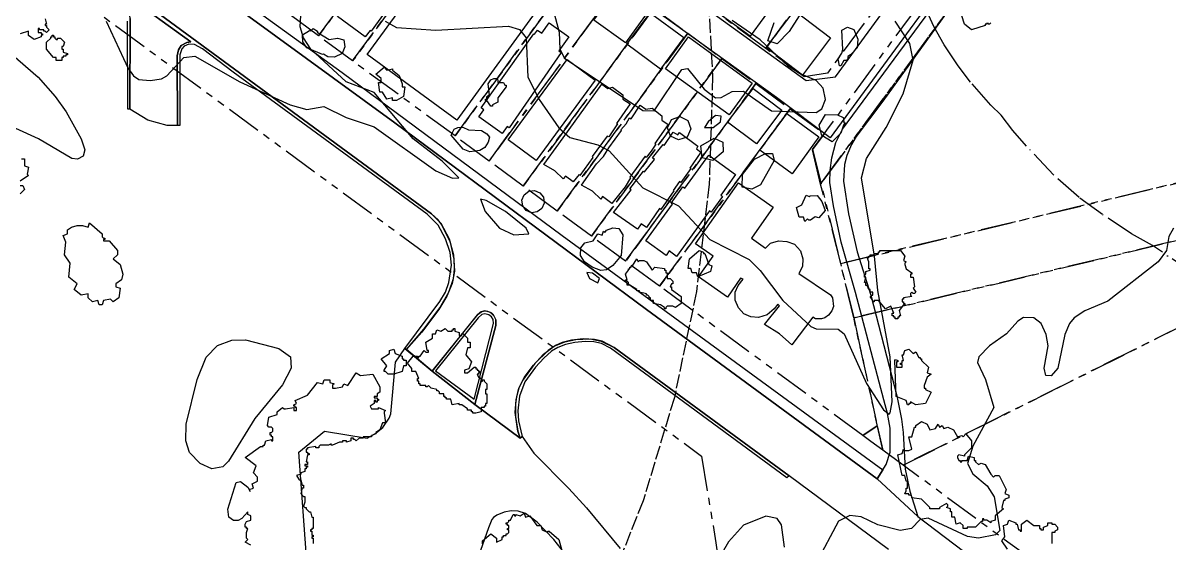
# Model space of a CAD drawing. Header units: metres. Extents: x -400 to 800, y -650 to 500.
# Drawn here: x -212.8 to -6.5, y 82.1 to 175.7 of the extents above; entities that cross this region are included whole.
import ezdxf

# ---------------------------------------------------------------- set-up
doc = ezdxf.new("R2010")
doc.units = ezdxf.units.M
doc.header["$LTSCALE"] = 2
for name, pattern in [('DASHDOT', [3.556, 2.54, -0.508, 0, -0.508]), ('DASHED', [1.524, 1.27, -0.254]), ('PHANTOM', [6.35, 3.175, -0.635, 0.635, -0.635, 0.635, -0.635])]:
    doc.linetypes.add(name, pattern=pattern)
for name, color, linetype in [('SITE-BLDG-EXIST', 7, 'CONTINUOUS'), ('SITE-FLOOD-LIMIT', 5, 'DASHED'), ('SITE-PARKING', 250, 'CONTINUOUS'), ('SITE-PATH', 84, 'CONTINUOUS'), ('SITE-PROPERTY', 7, 'PHANTOM'), ('SITE-ROAD-CURB', 7, 'CONTINUOUS'), ('SITE-ROAD-PAVED', 7, 'CONTINUOUS'), ('SITE-SETBACK-WATER', 1, 'DASHDOT'), ('SITE-TREE-CANOPY', 94, 'CONTINUOUS'), ('TOPO-CONTOUR-MAJOR', 8, 'CONTINUOUS'), ('TOPO-CONTOUR-MINOR', 9, 'CONTINUOUS')]:
    doc.layers.add(name, color=color, linetype=linetype)

msp = doc.modelspace()

# ---------------------------------------------------------------- linework, layer by layer
at = {"layer": 'SITE-BLDG-EXIST'}
for points in [[(-132.5, 195.18), (-128, 191.87), (-129.39, 189.97), (-128.8, 189.54), (-127.15, 191.79), (-120.61, 187), (-122.26, 184.74), (-119.29, 182.57), (-120.67, 180.68), (-119.15, 179.57), (-134.73, 158.25), (-150.88, 170.05)], [(-147.61, 177.7), (-150.16, 174.23), (-150.34, 174.38), (-151.19, 173.21), (-156.19, 176.88), (-146.77, 189.88), (-141.59, 186.08), (-147.69, 177.77)], [(-94.69, 182.67), (-89.76, 189.44), (-76.96, 180.12), (-81.89, 173.34)], [(-105.87, 182.06), (-100.17, 177.98), (-104.33, 172.17), (-110.03, 176.24)], [(-99.88, 177.56), (-93.85, 173.08), (-98.07, 167.39), (-104.1, 171.89)], [(-72.47, 166.34), (-79, 171.28), (-73.94, 177.97), (-67.42, 173.03)], [(-126.53, 155.85), (-130.73, 158.85), (-129.83, 160.1), (-130.35, 160.47), (-120.86, 173.79), (-120.71, 173.69), (-120.17, 174.45), (-119.38, 173.88), (-118.07, 175.72), (-114.57, 173.21), (-116.37, 170.69), (-115.95, 170.39), (-125.29, 156.83), (-125.64, 157.09)], [(-85.7, 159.19), (-97.13, 167.49), (-92.98, 173.21), (-81.55, 164.9)], [(-120.41, 150.97), (-125.44, 154.66), (-114.83, 169.14), (-109.8, 165.45)], [(-116.35, 153.95), (-108.59, 164.69), (-107.51, 163.91), (-106.68, 164.16), (-104.83, 162.78), (-104.85, 161.99), (-103.5, 161.15), (-105.96, 157.65), (-105.77, 157.58), (-107.37, 155.23), (-107.62, 155.36), (-110.35, 151.67), (-110.23, 151.53), (-112.56, 148.29), (-112.69, 148.42), (-113.75, 147.13), (-115.16, 148.13), (-115.56, 147.67), (-117.04, 149.12), (-119.02, 150.25)], [(-76.19, 160.03), (-80.78, 153.97), (-85.96, 157.89), (-81.38, 163.94)], [(-112.27, 146.52), (-109.54, 150.34), (-108.31, 151.7), (-107.34, 153.27), (-105.08, 156.35), (-105.2, 156.48), (-104.24, 157.55), (-103.61, 158.62), (-103.35, 158.49), (-101.68, 160.95), (-100.66, 160.23), (-99.55, 160.41), (-97.83, 159.03), (-97.78, 158.24), (-96.69, 157.42), (-99.09, 154.05), (-98.89, 153.9), (-99.73, 152.67), (-100.63, 151.53), (-100.82, 151.74), (-103.55, 147.97), (-103.42, 147.84), (-104.39, 146.2), (-106.82, 143.24), (-108.48, 144.47), (-108.81, 144.01), (-110.31, 145.44)], [(-75.31, 159.44), (-69.52, 155.2), (-74.36, 148.57), (-80.16, 152.8)], [(-103.34, 145.68), (-103.59, 145.89), (-101.1, 149.07), (-100.91, 148.93), (-99.15, 151.17), (-99.48, 151.42), (-97.58, 153.83), (-97.39, 153.69), (-95.75, 156.06), (-94.92, 155.57), (-94.65, 156.03), (-91.34, 153.52), (-91.59, 153.08), (-90.76, 152.45), (-92.76, 149.61), (-92.59, 149.5), (-94.36, 146.98), (-94.63, 147.17), (-95.74, 145.57), (-95.63, 145.48), (-97.97, 142.14), (-98.2, 142.3), (-100.56, 138.92), (-101.5, 139.57), (-102.18, 138.61), (-106.51, 141.63)], [(-89.37, 151.94), (-84.53, 148.43), (-87.2, 144.73), (-86.86, 144.49), (-88.91, 141.66), (-89.21, 141.89), (-95.14, 133.71), (-96.46, 134.68), (-97.04, 133.88), (-100.66, 136.5), (-95.86, 143.12), (-96.13, 143.31), (-94, 146.25), (-93.67, 146)], [(-86.01, 126.37), (-91.19, 130.01), (-88.58, 133.74), (-91.72, 135.95), (-84, 146.95), (-77.75, 142.56), (-81.68, 136.96), (-79.14, 135.18), (-78.22, 136.06), (-76.78, 136.52), (-75.29, 136.41), (-73.93, 135.89), (-72.86, 134.73), (-72.43, 133.27), (-72.46, 131.88), (-73.14, 130.62), (-67.46, 126.77), (-67.08, 126.23), (-66.91, 124.71), (-67.19, 123.93), (-67.78, 123.15), (-68.44, 122.64), (-69.09, 122.46), (-70.13, 122.48), (-70.64, 122.76), (-74.4, 117.81), (-76.63, 119.74), (-79.33, 121.44), (-76.61, 124.83), (-76.93, 125.1), (-77.59, 124.26), (-78.84, 123.17), (-80.41, 122.72), (-81.77, 122.82), (-83.05, 123.38), (-84, 124.45), (-84.62, 125.8), (-84.59, 127.25), (-84.05, 128.46), (-83.18, 129.59), (-83.62, 129.77)]]:
    msp.add_lwpolyline(points, close=True, dxfattribs=at)
at = {"layer": 'SITE-FLOOD-LIMIT'}
msp.add_lwpolyline([(-173.59, 360.49), (-167.38, 352.73), (-161.17, 344), (-158.46, 338.6), (-155.28, 333.29), (-150.3, 324.37), (-144.32, 311.21), (-130.53, 293.61), (-119.89, 277.32), (-110.7, 260.17), (-103.04, 242.28), (-96.96, 223.79), (-92.52, 204.85), (-89.75, 185.59), (-88.66, 166.16), (-89.27, 146.71), (-91.57, 127.38), (-95.55, 108.33), (-101.17, 89.7), (-108.39, 71.63)], dxfattribs=at)
at = {"layer": 'SITE-PARKING'}
msp.add_lwpolyline([(-161.68, 77.96), (-163.18, 98.46), (-158.51, 102.23), (-150.86, 100.96), (-149.49, 101.77), (-148.04, 102.88), (-146.87, 104.6), (-146.57, 105.34), (-145.78, 114.64), (-144.09, 117.13), (-139.16, 113.03), (-131.45, 107.02), (-123.28, 101), (-122.93, 101.27), (-120.83, 98.31), (-114.54, 91.94), (-111.34, 88.46), (-105.29, 81.1)], dxfattribs=at)
msp.add_lwpolyline([(-112.92, 71.8), (-111.73, 71.98), (-111.21, 72.47), (-111.14, 73.26), (-111.71, 74.71), (-113.37, 77.55), (-115.24, 80.23), (-117.27, 82.76), (-120.23, 85.84), (-122.37, 87.44), (-123.67, 87.86), (-124.95, 87.9), (-126.19, 87.66), (-127.52, 87.15), (-128.14, 86.72), (-128.43, 86.35), (-129.04, 84.85), (-132.25, 75.67), (-132.73, 73.46), (-132.64, 72.88), (-132.28, 72.41), (-131.8, 72.1), (-131.02, 72.01)], close=True, dxfattribs=at)
at = {"layer": 'SITE-PATH'}
msp.add_lwpolyline([(-42.54, 183.21), (-58.03, 161.64), (-62.81, 155.31), (-63.67, 153.85), (-64.5, 151.86), (-64.95, 150.26), (-65.09, 147.24), (-64.2, 141.35), (-62.64, 134.53), (-60.21, 126.75), (-55.49, 108.61), (-54.65, 104.39), (-54.36, 101.98), (-54, 95.38), (-53.14, 91.45), (-51.72, 86.87), (-59.06, 93.68), (-57.44, 96.25), (-56.73, 98.44), (-56.72, 102.81), (-57.18, 105.42), (-57.82, 107.86), (-62.92, 127.19), (-65.53, 136.24), (-66.89, 142.82), (-67.55, 147.03), (-67.53, 149.15), (-67.21, 151.45), (-66.49, 154.23), (-65.31, 156.6), (-47.71, 180.49)], dxfattribs=at)
at = {"layer": 'SITE-PROPERTY'}
for points in [[(-359.9, 295.53), (-90.66, 97.77), (-88.08, 82.15), (-85.78, 66.48), (-83.77, 50.77), (-82.04, 35.03), (-80.59, 19.26), (-79.44, 3.46), (-78.56, -12.36), (-77.98, -28.18), (-77.61, -47.16), (-77.52, -66.15), (-78.25, -350.73), (-84.35, -357.69), (-84.47, -430.44), (-129.06, -481.17), (-400, -480.78), (-400, 324.95)], [(-159.61, 173.41), (-165.75, 177.92), (-142.24, 209.95), (-136.09, 205.44)], [(-79.1, 171.12), (-88.31, 177.88), (-64.88, 209.79), (-55.66, 203.02)], [(-137.95, 190.05), (-153.47, 168.89), (-159.61, 173.41), (-136.09, 205.44), (-129.96, 200.94)], [(-55.66, 203.02), (-46.34, 196.16), (-67.99, 166.68), (-72.18, 166.03), (-79.1, 171.12)], [(-135.04, 155.39), (-153.47, 168.89), (-129.96, 200.94), (-111.55, 187.4)], [(-108.62, 178.54), (-128.91, 150.87), (-135.04, 155.39), (-111.55, 187.4), (-105.41, 182.88)], [(-122.76, 146.36), (-128.91, 150.87), (-105.41, 182.88), (-99.27, 178.37)], [(-116.63, 141.86), (-122.76, 146.36), (-99.27, 178.37), (-93.13, 173.87)], [(-110.48, 137.35), (-116.63, 141.86), (-93.13, 173.87), (-86.99, 169.35)], [(-98.94, 140.21), (-104.34, 132.83), (-110.48, 137.35), (-86.99, 169.35), (-80.86, 164.84)], [(-98.2, 128.33), (-104.34, 132.83), (-80.86, 164.84), (-74.72, 160.29)], [(-70.66, 152.92), (-63.26, 122.64), (-59.04, 103.2), (-61.64, 101.49), (-98.2, 128.33), (-74.72, 160.29), (-68.54, 155.8)], [(-58.02, 98.82), (-63.26, 122.64), (55.55, 151.09), (-54.35, 96.12)], [(-60.16, 100.4), (-61.64, 101.49), (-59.04, 103.2), (-58.02, 98.82)]]:
    msp.add_lwpolyline(points, close=True, dxfattribs=at)
for points in [[(64.68, 163.61), (-65.6, 132.42), (-69.22, 146.72), (-8.08, 229.97), (6.85, 224.77)], [(-12.31, 224.36), (-69.22, 146.72), (-70.66, 152.92), (-29.58, 208.85)], [(-0.33, 56.45), (-54.35, 96.12), (55.55, 151.09), (-63.26, 122.64), (-65.6, 132.42), (64.68, 163.61)]]:
    msp.add_lwpolyline(points, dxfattribs=at)
at = {"layer": 'SITE-ROAD-CURB'}
for points in [[(-244.85, 218.87), (-139.29, 141.38), (-137.6, 139.69), (-136.12, 136.89), (-135.29, 133.96), (-135.15, 131.05), (-135.57, 128.81), (-136.5, 126.57), (-137.96, 124.16), (-141.04, 120.07), (-143.75, 116.97), (-144.09, 117.13), (-137.77, 125.6), (-136.74, 127.29), (-136.13, 128.98), (-135.7, 132.14), (-135.91, 134.41), (-136.76, 136.86), (-138.09, 139.31), (-140.05, 141.28), (-174.97, 166.85), (-180.51, 171.06), (-181.96, 171.85), (-182.96, 171.88), (-183.79, 171.55), (-184.24, 171.05), (-184.57, 170), (-184.56, 157.26), (-184.98, 157.26), (-185.05, 169.82), (-184.83, 170.86), (-184.33, 171.66), (-183.31, 172.18), (-182.62, 172.31), (-194.42, 180.89)], [(-223.68, 216.69), (-206.72, 204.34), (-191.45, 192.97), (-155.36, 166.8), (-115.72, 137.47), (-58.04, 95.26), (-59.06, 93.68), (-100.59, 124.12), (-145.89, 157.74), (-172.83, 177.35), (-226.1, 216.66)], [(-193.54, 176.53), (-193.57, 160.19), (-193.94, 160.18), (-193.97, 176.04)]]:
    msp.add_lwpolyline(points, dxfattribs=at)
for points in [[(-139.16, 113.03), (-130.9, 123.32), (-130.24, 123.76), (-129.57, 123.88), (-128.72, 123.64), (-128.16, 123.23), (-127.66, 122.28), (-127.71, 121.29), (-131.45, 107.02)], [(-129.65, 123.37), (-130.24, 123.23), (-130.88, 122.63), (-138.53, 113.12), (-131.61, 108.01), (-128.14, 121.64), (-128.17, 122.34), (-128.46, 122.84), (-128.93, 123.17)], [(-75.28, 93.86), (-107.05, 117.18), (-108.68, 118.01), (-110.04, 118.31), (-111.61, 118.36), (-113.44, 118.21), (-115.16, 117.83), (-116.54, 117.28), (-117.65, 116.64), (-119.07, 115.41), (-120.57, 113.78), (-122.44, 111.12), (-123.41, 108.52), (-123.74, 105.91), (-123.58, 104.08), (-122.93, 101.27), (-123.28, 101), (-123.72, 102.24), (-124.19, 105.61), (-124.03, 107.91), (-123.53, 109.96), (-122.59, 111.88), (-120.92, 114.15), (-119.1, 116.1), (-117.16, 117.54), (-115.29, 118.35), (-113.3, 118.77), (-110.72, 118.85), (-108.71, 118.47), (-106.39, 117.31), (-74.91, 94.2)]]:
    msp.add_lwpolyline(points, close=True, dxfattribs=at)
at = {"layer": 'SITE-ROAD-PAVED'}
for points in [[(-56.99, 80.96), (-74.91, 94.2), (-106.39, 117.31), (-108.56, 118.42), (-109.92, 118.76), (-111.99, 118.87), (-114.06, 118.65), (-115.73, 118.21), (-116.95, 117.66), (-118.29, 116.78), (-120.66, 114.45), (-122.89, 111.37), (-123.53, 109.96), (-123.94, 108.43), (-124.12, 107.14), (-124.16, 104.88), (-123.72, 102.24), (-123.28, 101), (-131.45, 107.02), (-127.71, 121.29), (-127.68, 122.37), (-128.03, 123.07), (-128.44, 123.47), (-129.15, 123.81), (-129.76, 123.88), (-130.5, 123.64), (-131.05, 123.17), (-139.16, 113.03), (-143.75, 116.97), (-140.63, 120.58), (-137.76, 124.46), (-136.16, 127.24), (-135.34, 129.74), (-135.13, 131.39), (-135.19, 133.23), (-135.85, 136.18), (-137.41, 139.41), (-138.08, 140.28), (-139.29, 141.38), (-244.85, 218.87)], [(-218.1, 210.69), (-172.83, 177.35), (-145.89, 157.74), (-100.59, 124.12), (-59.06, 93.68), (-51.72, 86.87), (-17.34, 60.81)], [(-37.2, 196.4), (-67.48, 155.05), (-77.16, 162.31), (-99.34, 178.28)], [(-94.66, 181.94), (-71.83, 165.35), (-66.57, 166), (-44.81, 195.79)]]:
    msp.add_lwpolyline(points, dxfattribs=at)
msp.add_lwpolyline([(-186.85, 157.24), (-190.32, 158.2), (-193.57, 160.19), (-193.54, 176.53), (-193.73, 178.67), (-194.42, 180.89), (-182.62, 172.31), (-183.31, 172.18), (-184.33, 171.66), (-184.83, 170.86), (-185.05, 169.82), (-184.98, 157.26)], close=True, dxfattribs=at)
at = {"layer": 'SITE-SETBACK-WATER'}
msp.add_lwpolyline([(-1.73, 130.41), (-9.49, 135.68), (-13.26, 137.74), (-18.47, 141.22), (-22.69, 144.28), (-27.3, 148.37), (-32.17, 153.57), (-34.6, 156.36), (-36.72, 159.12), (-38.59, 160.94), (-42.24, 165.08), (-44.47, 168.01), (-47, 171.81), (-48.84, 175.06), (-51.29, 180.4)], dxfattribs=at)
at = {"layer": 'SITE-TREE-CANOPY'}
for points in [[(-208.82, 176.49), (-208.57, 175.49), (-208.82, 175.49), (-208.82, 175.24), (-208.57, 175.24), (-208.57, 174.99), (-208.07, 174.49), (-208.57, 173.99), (-208.82, 174.24), (-209.07, 174.24), (-209.07, 174.49), (-209.82, 174.49), (-209.82, 174.74), (-210.07, 174.74), (-210.07, 173.99), (-209.57, 173.99), (-209.57, 173.74), (-209.32, 173.74), (-209.32, 173.5), (-209.57, 173.49), (-209.57, 173.24), (-210.82, 172.74), (-211.82, 173.49), (-211.82, 174.24), (-213.32, 173.74)], [(-73.06, 176.99), (-74.91, 174.17), (-77.03, 171.96), (-78.75, 172.52), (-77.57, 175.81)], [(-39.32, 175.74), (-39.32, 175.49), (-39.57, 175.49), (-39.57, 175.24), (-42.07, 174.49), (-43.32, 175.5), (-43.82, 177)], [(-38.57, 175.74), (-38.82, 175.49), (-39.07, 175.49), (-39.07, 175.74)], [(-213.07, 151.24), (-212.57, 151.24), (-212.57, 149.99), (-211.82, 149.74), (-212.07, 148.49), (-211.82, 148.25), (-213.32, 147.25)], [(-213.32, 146.49), (-212.82, 146.49), (-212.57, 145.75), (-213.32, 144.99)], [(-171.82, 81.74), (-172.82, 82.24), (-172.32, 82.74), (-172.57, 82.99), (-172.57, 83.99), (-172.32, 84.75), (-172.57, 84.75), (-172.57, 84.99), (-172.82, 84.99), (-172.82, 85.49), (-172.57, 85.99), (-171.82, 86.25), (-171.82, 86.99), (-172.32, 87.24), (-172.32, 87.72), (-173.4, 86.55), (-174.05, 86.19), (-174.9, 86.16), (-175.73, 86.76), (-175.91, 88.23), (-174.45, 92.98), (-173.64, 93.18), (-172.36, 92.15), (-171.9, 91.4), (-172.07, 91.74), (-171.32, 91.99), (-171.57, 92.74), (-170.57, 93.24), (-170.57, 93.99), (-171.32, 94.75), (-170.82, 95.99), (-172.82, 97.49), (-170.07, 99.5), (-169.57, 99.5), (-169.57, 99.74), (-169.32, 99.74), (-169.07, 100.5), (-168.07, 100.74), (-168.07, 100.5), (-167.82, 100.5), (-167.82, 101.24), (-168.07, 101.24), (-168.07, 101.5), (-168.32, 101.5), (-168.32, 101.99), (-168.07, 101.99), (-167.82, 102.24), (-167.82, 102.74), (-168.07, 102.99), (-168.57, 102.99), (-168.82, 103.24), (-168.57, 104.75), (-167.07, 105.25), (-167.07, 105.75), (-166.07, 106.49), (-165.82, 106.25), (-165.57, 106.25), (-164.07, 106.49), (-164.07, 105.99), (-163.57, 105.99), (-163.57, 106.49), (-163.82, 106.49), (-163.82, 106.75), (-164.07, 106.75), (-164.07, 106.99), (-163.57, 107.25), (-163.82, 107.74), (-161.57, 108.74), (-159.82, 111), (-158.82, 110.74), (-158.57, 111.5), (-157.57, 111.5), (-157.57, 111), (-156.82, 110.74), (-157.07, 110.5), (-157.07, 109.99), (-156.57, 109.99), (-155.32, 110.24), (-155.07, 110.74), (-154.32, 110.49), (-152.82, 112.74), (-152.07, 112.24), (-149.82, 112.5), (-148.57, 110.24), (-148.57, 109.25), (-149.07, 108.99), (-149.07, 108.49), (-149.57, 108.49), (-149.57, 108.25), (-149.07, 108.25), (-149.07, 107.99), (-148.82, 107.99), (-148.82, 107.75), (-149.07, 107.75), (-149.07, 107.49), (-149.32, 107.49), (-149.32, 107.75), (-149.57, 107.75), (-149.57, 107.25), (-150.32, 106.75), (-150.07, 106.24), (-148.82, 106.24), (-148.82, 106.49), (-147.57, 105.99), (-147.82, 105.74), (-147.82, 105.49), (-147.57, 103.74), (-148.07, 103.74), (-148.57, 102.5), (-149.32, 102), (-149.32, 101.74), (-150.07, 101.49), (-150.07, 101.24), (-151.57, 101.24), (-151.57, 100.99), (-152.32, 100.99), (-152.82, 100.49), (-153.07, 100.74), (-153.32, 100.74), (-153.32, 100.99), (-153.82, 100.99), (-153.82, 100.49), (-154.57, 100.24), (-154.57, 100.49), (-155.32, 100.49), (-155.32, 100.24), (-155.82, 100.24), (-157.07, 99.74), (-157.32, 99.74), (-157.32, 99.99), (-157.82, 99.74), (-159.32, 99.74), (-159.57, 99.49), (-159.57, 99.24), (-160.07, 99.24), (-160.07, 99.49), (-161.57, 99.24), (-161.57, 98.99), (-161.82, 98.99), (-161.82, 98.49), (-161.57, 98.49), (-161.57, 98.24), (-161.32, 98.24), (-161.32, 97.99), (-161.57, 97.99), (-161.82, 96.75), (-161.57, 96.75), (-161.57, 96.25), (-162.07, 96.25), (-162.07, 95.99), (-161.57, 95.99), (-161.57, 95.75), (-161.82, 95.75), (-161.82, 95.49), (-162.07, 95.49), (-162.07, 94.99), (-162.82, 94.74), (-162.82, 94.49), (-163.57, 94.24), (-163.07, 93.49), (-162.82, 93.49), (-162.57, 92.5), (-162.32, 92.5), (-162.32, 92), (-162.57, 92), (-162.82, 91), (-162.32, 90.5), (-162.07, 90.5), (-162.07, 89.49), (-162.32, 88.74), (-162.07, 88.49), (-161.82, 88.49), (-161.82, 88.25), (-161.32, 87.75), (-161.07, 87.75), (-160.82, 86.75), (-160.57, 86.75), (-160.57, 84.74), (-160.82, 84.74), (-160.82, 84.49), (-161.07, 84.49), (-161.07, 84.24), (-160.82, 84.24), (-160.82, 83.5), (-160.57, 83.5), (-160.57, 83.24), (-160.82, 83.24), (-160.82, 83), (-160.57, 83), (-160.57, 82)], [(-130.07, 81.99), (-130.07, 82.49), (-128.57, 83.74), (-127.57, 82.99), (-127.57, 82.25), (-126.57, 82.75), (-126.57, 83.25), (-126.32, 83.25), (-126.32, 83.49), (-125.82, 83.49), (-125.82, 83.75), (-125.57, 83.75), (-125.32, 83.99), (-125.32, 84.49), (-125.57, 84.49), (-125.57, 84.74), (-125.32, 84.74), (-125.32, 85.24), (-125.57, 85.24), (-125.57, 85.49), (-125.82, 85.49), (-125.82, 85.74), (-125.57, 85.74), (-125.32, 86), (-125.32, 86.24), (-125.07, 86.24), (-124.57, 87.24), (-124.32, 87.24), (-124.32, 87), (-124.07, 87), (-124.07, 87.24), (-123.32, 87), (-122.57, 87.5), (-122.32, 86.74), (-121.57, 87), (-120.32, 85.24), (-119.57, 85.24), (-119.32, 84.49), (-118.32, 83.99), (-118.32, 84.25), (-118.07, 84.25), (-116.32, 82.75), (-115.82, 80.74)], [(-35.57, 81), (-36.57, 82.49), (-36.07, 83.24), (-36.32, 85.25), (-35.57, 85.49), (-35.32, 86.25), (-34.07, 85.75), (-34.07, 85.49), (-33.82, 85.49), (-33.57, 84.49), (-33.32, 84.49), (-33.32, 84.25), (-33.07, 84.25), (-33.07, 85.49), (-32.07, 86.25), (-30.82, 85.25), (-29.82, 85.25), (-29.82, 84.75), (-29.57, 84.75), (-29.57, 84.49), (-29.07, 84.49), (-29.07, 84.99), (-28.32, 85.25), (-28.32, 85.75), (-27.57, 85.75), (-27.57, 85.49), (-27.07, 85.49), (-26.57, 84.99), (-26.57, 84.49), (-27.07, 84.24), (-27.07, 83.99), (-27.57, 83.99), (-27.57, 82)]]:
    msp.add_lwpolyline(points, dxfattribs=at)
for points in [[(-207.32, 173.24), (-207.07, 173.24), (-207.07, 173), (-206.82, 172.74), (-206.57, 172.74), (-206.57, 173), (-206.07, 173), (-205.32, 172.24), (-205.57, 171.5), (-205.82, 171.5), (-205.82, 170.99), (-205.57, 170.99), (-205.57, 170.49), (-204.82, 170.24), (-204.82, 169.99), (-205.07, 169.99), (-205.07, 169.74), (-205.57, 169.74), (-205.57, 169.49), (-205.82, 169.49), (-205.82, 168.99), (-206.82, 168.99), (-206.82, 169.49), (-207.32, 169.49), (-208.57, 171), (-208.57, 172.24), (-207.82, 173), (-207.82, 173.24), (-207.57, 173.24), (-207.57, 173.5), (-207.32, 173.5)], [(-158.91, 170.05), (-161.73, 171.23), (-162.44, 172.32), (-162.52, 173.58), (-161.26, 174.37), (-160.99, 174.32), (-160.57, 174.75), (-159.82, 174.25), (-159.88, 174.09), (-157.72, 172.74), (-156.18, 172.96), (-155.05, 172.71), (-154.85, 171.41), (-155.37, 170.2), (-156.75, 169.55), (-157.94, 169.62), (-158.73, 170.12)], [(-65.38, 170.26), (-65.24, 170.97), (-65.42, 174.41), (-64.39, 174.98), (-63.24, 174.53), (-62.5, 172.82), (-62.62, 171.25), (-63.85, 169.98), (-64.32, 169.7), (-64.32, 169.25), (-64.57, 168.99), (-65.07, 168.99), (-65.57, 167.99), (-65.82, 167.99), (-66.07, 169.25)], [(-147.32, 167.25), (-146.32, 167.49), (-146.32, 167.25), (-145.07, 166.25), (-144.57, 164.74), (-144.57, 164.24), (-144.07, 164.24), (-144.32, 162.5), (-145.57, 161.74), (-146.32, 161.74), (-146.32, 162.24), (-147.32, 162), (-148.07, 163.24), (-148.57, 163.24), (-148.82, 164.99), (-148.32, 164.99), (-148.32, 165.75), (-149.32, 166.49), (-147.82, 167.75)], [(-127.32, 165), (-126.32, 165), (-126.07, 164.5), (-125.82, 164.5), (-125.82, 164.24), (-127.32, 162.24), (-127.32, 161.49), (-128.32, 160.99), (-128.32, 160.75), (-128.57, 160.75), (-129.32, 161.74), (-129.57, 161.74), (-129.57, 161.99), (-129.32, 161.99), (-129.32, 162.49), (-129.07, 162.49), (-129.07, 162.74), (-128.82, 162.74), (-129.07, 164.74), (-128.57, 165.5), (-128.07, 165.74), (-127.57, 165.74), (-127.32, 165.5)], [(-65.07, 157.99), (-65.07, 157.74), (-64.82, 157.74), (-64.82, 157.49), (-65.12, 157.34), (-65.58, 155.89), (-67.15, 154.32), (-69.03, 155.49), (-69.5, 157.3), (-68.32, 159.26), (-66.21, 159.18), (-65.19, 158.7)], [(-135.18, 156.62), (-134.52, 156.93), (-133.63, 156.98), (-132.62, 156.49), (-130.27, 156.35), (-129.3, 155.74), (-128.83, 155.14), (-129.09, 154.24), (-129.65, 153.32), (-130.6, 152.75), (-132.35, 152.52), (-133.58, 153.02), (-135.75, 155.52)], [(-92.57, 156.65), (-93.27, 155.19), (-94.79, 154.66), (-96.25, 155.35), (-96.79, 156.87), (-96.09, 158.33), (-94.56, 158.87), (-93.11, 158.17)], [(-90.52, 151.43), (-90.76, 153.62), (-88.41, 154.96), (-86.83, 154.24), (-86.76, 152.52), (-88.65, 150.95)], [(-80.02, 146.56), (-81.59, 145.78), (-83.32, 146.17), (-83.31, 148.44), (-81.11, 151.18), (-79.15, 152.21), (-77.9, 152.21), (-77.58, 150.95)], [(-122.99, 143.83), (-122.59, 144.8), (-121.75, 145.43), (-120.72, 145.56), (-119.75, 145.16), (-119.12, 144.34), (-118.98, 143.29), (-119.39, 142.34), (-120.22, 141.7), (-121.26, 141.57), (-122.22, 141.97), (-122.85, 142.79)], [(-71.82, 144.74), (-71.29, 144.48), (-71.12, 144.63), (-69.84, 144.65), (-69.03, 143.57), (-68.42, 141.94), (-69.53, 140.67), (-70.23, 140.84), (-71.07, 140.25), (-71.32, 140.25), (-71.57, 140.49), (-72.07, 139.99), (-72.32, 140.74), (-73.07, 140.74), (-73.57, 142.5), (-72.63, 142.96)], [(-198.57, 137.74), (-198.57, 137.24), (-198.32, 136.99), (-198.07, 136.99), (-198.07, 136.74), (-198.32, 136.74), (-198.32, 136.49), (-197.32, 136.49), (-195.82, 134.74), (-195.82, 134), (-196.57, 133.24), (-195.32, 132.24), (-194.82, 130.49), (-195.07, 129.49), (-196.07, 128.75), (-196.07, 128.24), (-195.32, 127.99), (-195.57, 126.24), (-196.57, 125.5), (-197.07, 126), (-198.32, 125.74), (-198.57, 125), (-199.07, 125), (-199.32, 125.74), (-200.32, 125.5), (-201.07, 126.24), (-201.07, 126.99), (-202.32, 126.74), (-203.57, 127.75), (-203.07, 128.75), (-204.57, 129.99), (-204.32, 132.5), (-205.32, 134), (-205.07, 136.24), (-205.57, 137.49), (-204.82, 137.75), (-204.82, 138.49), (-204.07, 138.99), (-203.07, 139.25), (-202.07, 139.25), (-201.07, 138.99), (-200.82, 139.75)], [(-109.32, 137.74), (-108.57, 137.5), (-108.32, 138.24), (-108.06, 138), (-107.77, 138.43), (-106.65, 138.83), (-105.56, 138.7), (-104.81, 137.61), (-105.11, 133.84), (-106.62, 132.08), (-107.76, 131.3), (-108.8, 131.18), (-110.34, 131.77), (-111.71, 132.7), (-112.44, 133.88), (-112.4, 135.25), (-111.65, 136.13), (-110.16, 136.48)], [(-90.32, 134.24), (-90.07, 134.24), (-89.32, 132.24), (-88.82, 132), (-89.07, 131), (-91.32, 130), (-91.57, 130.74), (-92.32, 130.74), (-92.57, 131.5), (-93.07, 131.5), (-92.82, 133.24), (-91.07, 134.75), (-90.32, 134.49)], [(-52.82, 130.75), (-52.82, 130.49), (-53.07, 130.49), (-53.07, 129.99), (-52.57, 129.99), (-52.32, 128.24), (-52.57, 128), (-52.07, 127.24), (-52.32, 127), (-52.57, 127), (-52.82, 127.24), (-53.07, 127), (-53.07, 126.74), (-52.82, 126.5), (-54.32, 126.24), (-54.32, 126), (-54.57, 126), (-54.57, 125.5), (-54.32, 125.5), (-54.32, 125.24), (-54.07, 125.24), (-54.07, 124.99), (-54.32, 124.99), (-55.07, 123.99), (-54.82, 122.99), (-55.07, 122.99), (-55.07, 122.75), (-55.32, 122.75), (-55.32, 122.49), (-55.82, 122.49), (-55.82, 122.75), (-56.07, 122.75), (-56.07, 122.99), (-56.32, 122.99), (-56.32, 123.49), (-56.07, 123.49), (-56.57, 124.74), (-57.57, 124.24), (-58.82, 125.74), (-59.57, 125.74), (-59.57, 125.5), (-59.82, 125.5), (-59.82, 125.74), (-60.32, 126.5), (-60.07, 126.5), (-60.07, 126.74), (-59.82, 126.74), (-59.82, 127.24), (-60.32, 127.24), (-60.32, 127.74), (-60.57, 127.74), (-60.82, 128.49), (-61.07, 128.49), (-61.07, 128.99), (-61.32, 128.99), (-61.07, 129.99), (-61.32, 129.99), (-61.32, 130.49), (-61.07, 130.49), (-61.07, 130.99), (-60.32, 131.25), (-60.32, 131.49), (-60.57, 131.49), (-60.57, 132.74), (-60.82, 133.49), (-60.57, 133.49), (-60.57, 133.74), (-60.32, 133.74), (-60.32, 133.99), (-59.57, 133.99), (-59.57, 134.24), (-58.82, 134.24), (-58.82, 134.5), (-58.57, 134.5), (-58.57, 134.74), (-54.82, 134.74), (-54.07, 133.74), (-54.32, 132.99), (-53.82, 132.75), (-54.07, 132.49), (-54.07, 132.25), (-53.82, 131.49)], [(-102.07, 132.74), (-101.82, 132.99), (-101.07, 132.99), (-100.57, 132.74), (-99.57, 131.24), (-99.07, 131.74), (-97.32, 131.5), (-97.32, 131.24), (-97.07, 131.24), (-97.07, 130.74), (-96.82, 130.74), (-96.82, 129.74), (-96.32, 129.74), (-95.82, 129.24), (-95.82, 128.74), (-96.07, 128.74), (-96.32, 128.24), (-96.07, 128.24), (-96.07, 127.74), (-94.32, 126.49), (-94.32, 125.25), (-95.32, 124.49), (-95.82, 124.75), (-96.82, 124.75), (-97.07, 124.49), (-97.07, 124.25), (-97.32, 124.25), (-97.32, 124.49), (-98.07, 124.99), (-99.32, 125.25), (-99.32, 125.75), (-99.82, 125.75), (-99.82, 126.25), (-100.07, 126.25), (-100.07, 126.49), (-100.32, 126.74), (-100.57, 126.74), (-100.57, 126.99), (-101.82, 127.24), (-101.82, 127.49), (-102.32, 127.49), (-102.32, 127.74), (-103.57, 128.5), (-104.07, 128.5), (-104.07, 128.74), (-103.82, 128.74), (-103.82, 129), (-104.07, 129.24), (-104.32, 129.24), (-104.32, 129.5), (-104.07, 129.5), (-104.32, 130.5), (-103.82, 131.24), (-103.82, 131.49), (-103.57, 131.49), (-103.57, 131.74), (-103.32, 131.74), (-103.32, 131.99), (-103.07, 131.99), (-102.32, 133.25)], [(-134.32, 119.99), (-134.32, 119.49), (-133.82, 119.49), (-133.82, 119.75), (-133.57, 119.75), (-132.82, 118.99), (-132.82, 118.24), (-132.32, 118.24), (-132.32, 117.24), (-132.82, 117.24), (-133.07, 116), (-132.07, 114.74), (-132.57, 113.49), (-133.32, 113.24), (-133.32, 112.74), (-132.82, 112.74), (-131.57, 113.74), (-131.32, 113.74), (-131.32, 113.49), (-131.07, 113.49), (-131.07, 113.24), (-130.82, 113.24), (-130.82, 112.99), (-130.57, 112.99), (-130.57, 112.74), (-130.82, 112.74), (-130.82, 112.49), (-131.07, 112.49), (-130.82, 111.99), (-130.57, 111.99), (-130.57, 111.75), (-130.32, 111.75), (-130.32, 111.25), (-130.07, 111.25), (-130.07, 111.49), (-129.82, 111.49), (-129.82, 111.25), (-129.32, 110.75), (-129.32, 109.75), (-129.57, 109.75), (-129.57, 108.99), (-129.32, 108.99), (-129.32, 107.24), (-129.57, 107.24), (-129.57, 106.74), (-129.82, 106.74), (-129.82, 106.5), (-130.32, 106.5), (-130.32, 105.74), (-131.32, 105.5), (-131.82, 105.5), (-131.82, 105.74), (-132.07, 105.74), (-132.07, 106), (-132.82, 106), (-132.82, 106.24), (-133.82, 107), (-134.32, 107), (-134.32, 107.24), (-135.57, 106.99), (-135.82, 107.99), (-136.57, 107.99), (-136.57, 108.24), (-136.82, 108.24), (-136.82, 108.49), (-137.07, 108.49), (-137.07, 108.99), (-137.82, 108.99), (-137.82, 109.25), (-138.07, 109.49), (-138.32, 109.49), (-138.32, 109.75), (-139.32, 109.99), (-139.82, 110.49), (-140.07, 110.25), (-140.32, 110.25), (-140.32, 110.49), (-141.32, 110.49), (-141.32, 110.75), (-141.57, 110.75), (-141.57, 111.24), (-141.82, 111.24), (-141.82, 111.74), (-141.57, 111.74), (-142.07, 113), (-142.82, 113), (-142.82, 113.5), (-143.57, 114.5), (-142.57, 115.74), (-141.82, 115.74), (-141.82, 115.5), (-141.57, 115.5), (-141.57, 115.74), (-141.32, 115.74), (-140.57, 116.74), (-140.32, 116.49), (-139.82, 116.49), (-139.82, 116.74), (-140.07, 116.74), (-140.32, 118.25), (-139.07, 118.99), (-139.07, 119.75), (-138.57, 119.75), (-138.32, 120.49), (-137.57, 120.25), (-136.82, 120.75), (-136.32, 120.25), (-135.57, 120.25), (-135.57, 120.49), (-135.32, 120.49), (-135.32, 120.75), (-135.07, 120.75), (-135.07, 120.25)], [(-144.57, 115.24), (-144.32, 115.24), (-144.32, 115), (-143.82, 115), (-143.82, 114), (-144.32, 114), (-144.57, 113), (-146.07, 112.5), (-147.07, 112.5), (-147.57, 113), (-147.82, 113), (-147.82, 113.24), (-147.32, 114), (-148.32, 115.24), (-146.82, 116.24), (-146.82, 116.74), (-146.07, 116.99), (-145.82, 116.24), (-144.57, 115.74)], [(-52.57, 116.24), (-52.07, 116.5), (-51.57, 115.49), (-51.32, 115.49), (-51.32, 115.24), (-51.07, 115.24), (-51.07, 114.99), (-49.82, 113.75), (-50.07, 112.75), (-49.32, 112.49), (-50.07, 111.99), (-50.57, 110.49), (-50.57, 109.99), (-50.32, 109.99), (-50.32, 109.74), (-49.32, 109.24), (-50.32, 107.24), (-52.07, 107), (-53.07, 107.5), (-53.07, 107.24), (-53.32, 107.24), (-53.32, 107), (-53.57, 107), (-53.82, 107.74), (-55.63, 108.47), (-55.86, 114.99), (-55.74, 115.16), (-55.32, 114.99), (-55.32, 114.74), (-55.57, 114.74), (-55.57, 113.74), (-54.57, 113.74), (-54.57, 114.24), (-54.82, 114.24), (-54.82, 114.49), (-54.57, 114.49), (-54.57, 114.99), (-54.32, 114.99), (-54.57, 116), (-54.32, 116), (-54.07, 116.74), (-53.32, 117)], [(-49.57, 102.49), (-48.57, 102.75), (-48.07, 103.49), (-47.82, 102.99), (-47.32, 103.25), (-47.07, 102.75), (-46.32, 102.99), (-45.32, 102.49), (-44.57, 101.24), (-43.82, 101.49), (-43.57, 101.24), (-43.07, 101.74), (-42.07, 100.5), (-42.07, 99.24), (-43.32, 98), (-43.32, 97.74), (-44.32, 98), (-44.57, 97.74), (-44.57, 97.5), (-44.32, 96.99), (-44.07, 96.99), (-44.07, 96.74), (-43.82, 96.74), (-43.82, 96.99), (-42.82, 96.99), (-42.57, 97.74), (-41.57, 97.49), (-41.57, 96.99), (-41.32, 96.99), (-41.32, 96.74), (-40.82, 96.24), (-40.32, 96.49), (-39.57, 96.24), (-38.57, 94.49), (-38.07, 93.99), (-37.82, 94.25), (-37.07, 94.25), (-35.82, 91.74), (-36.07, 91), (-35.32, 90.74), (-35.32, 90.24), (-36.07, 90), (-36.07, 89.74), (-36.32, 89.74), (-36.57, 88.5), (-36.32, 88.24), (-37.82, 86.99), (-37.82, 86.25), (-38.57, 85.99), (-38.57, 85.75), (-39.32, 86.25), (-39.82, 86.25), (-39.82, 86.49), (-40.07, 86.49), (-40.07, 85.99), (-40.32, 85.99), (-41.32, 84.99), (-42.82, 84.99), (-42.82, 84.75), (-43.57, 84.75), (-43.57, 85.25), (-44.07, 85.74), (-44.82, 85.49), (-45.07, 86.74), (-45.57, 86.74), (-45.57, 87.74), (-45.82, 87.74), (-45.82, 88.24), (-46.57, 88.5), (-46.32, 88.74), (-46.32, 89), (-46.57, 89.24), (-47.82, 88.5), (-47.82, 88.24), (-49.57, 88.24), (-49.57, 88.5), (-51.07, 89.99), (-52.82, 90.24), (-52.82, 90.49), (-53.07, 90.74), (-53.32, 90.74), (-53.32, 90.99), (-54.07, 90.99), (-53.82, 91.49), (-53.82, 91.99), (-53.57, 91.99), (-53.57, 93.25), (-53.82, 93.25), (-54.07, 94.24), (-54.57, 94.24), (-55.32, 98), (-54.57, 98.24), (-54.32, 98.99), (-54.07, 98.74), (-53.32, 98.74), (-52.82, 99), (-53.32, 101.25), (-52.82, 101.25), (-52.32, 102.99), (-52.07, 102.99), (-52.07, 103.25), (-51.07, 103.99), (-50.07, 103.49)]]:
    msp.add_lwpolyline(points, close=True, dxfattribs=at)
at = {"layer": 'TOPO-CONTOUR-MAJOR'}
msp.add_lwpolyline([(-117.34, 178.07), (-116.26, 174.04), (-116.19, 171.01), (-115.35, 169.39), (-101.24, 159.97), (-99.17, 159.93), (-94.19, 167.33), (-93.18, 167.51), (-90.16, 163.83), (-88.14, 162.27), (-87.14, 162.29), (-85.12, 163.36), (-83.11, 163.42), (-78.07, 159.93), (-70.01, 159.58), (-69, 160.29), (-68.36, 161.95), (-68.79, 163.96), (-70.01, 165.36), (-73.03, 166.6), (-75.04, 167.92), (-80.08, 172.71), (-85.12, 176.19)], dxfattribs=at)
msp.add_lwpolyline([(-88.14, 159.04), (-89.49, 157.91), (-90.15, 156.91), (-88.57, 156.91), (-87.24, 157.91), (-87.14, 158.97)], close=True, dxfattribs=at)
at = {"layer": 'TOPO-CONTOUR-MINOR'}
for points in [[(-221.15, 175.49), (-210.08, 165.98), (-207.04, 162.47), (-205.03, 159.74), (-202.31, 154.89), (-201.7, 152.88), (-202, 151.75), (-203.01, 151.2), (-204.02, 151.31), (-210.04, 154.89), (-214.1, 156.73)], [(-197.82, 176.05), (-193.94, 167.65), (-192.94, 166.19), (-191.93, 165.54), (-189.91, 165.34), (-187.9, 165.66), (-186.89, 166.23), (-183.87, 169.53), (-181.85, 169.72), (-173.79, 165.15), (-164.72, 161), (-161.7, 160.14), (-158.68, 160.7), (-154.65, 158.71), (-149.61, 157.05), (-138.52, 149.12), (-135.5, 147.8), (-134.34, 147.84), (-137.36, 150.86), (-142.55, 154.84), (-149.61, 163.22), (-154.65, 165.1), (-161, 171.01), (-162.34, 173.03), (-162.89, 175.04), (-162.8, 177.06)], [(-147.59, 176.02), (-145.58, 174.92), (-138.52, 174.43), (-125.43, 175.13), (-123.41, 174.56), (-122.23, 173.03), (-121.94, 165.98), (-119.91, 161.95), (-116.36, 156.85), (-114.34, 155.13), (-109.3, 153.79), (-107.29, 152.73), (-101.24, 146.05), (-94.78, 142.8), (-89.15, 136.74), (-82.1, 133.14), (-80.08, 131.14), (-76.05, 125.76), (-71.01, 121.1), (-70.01, 120.69), (-66.08, 120.63), (-64.97, 119.76), (-60.94, 110.83), (-57.91, 106.11), (-56.91, 105.32), (-56.7, 105.52), (-56.33, 107.53), (-56.71, 115.6), (-58.92, 127.59), (-59.5, 133.73), (-61.88, 147.84), (-60.94, 151.32), (-57.4, 156.91), (-54.37, 162.95), (-52.57, 169), (-53.17, 172.02), (-55.82, 176.05)], [(-5.7, 138.77), (-6.53, 137.31), (-6.98, 134.74), (-8.44, 132.72), (-17.51, 125.67), (-21.64, 123.92), (-23.6, 122.65), (-24.44, 121.64), (-25.26, 119.63), (-26.49, 113.58), (-27.69, 112.18), (-28.69, 112.26), (-28.97, 113.58), (-28.24, 117.61), (-28.63, 119.63), (-29.5, 121.64), (-30.81, 122.65), (-32.72, 122.72), (-33.73, 122.06), (-35.75, 119.76), (-38.83, 117.61), (-40.75, 115.6), (-40.99, 114.59), (-39.52, 111.56), (-38.06, 106.53), (-41.79, 99.55), (-42.76, 96.45), (-41.79, 94.59), (-39.26, 92.42), (-38, 90.4), (-36.98, 84.36), (-37.76, 83.6), (-40.79, 83), (-42.8, 83.31), (-49.85, 86.58), (-51.3, 86.37), (-52.88, 84.75), (-54.89, 84.39), (-58.92, 85.39), (-61.95, 86.83), (-63.96, 87.05), (-65.98, 86.04), (-70.01, 78.47)], [(-75.74, 81.34), (-76.24, 85.37), (-77.06, 86.52), (-79.07, 86.96), (-83.11, 85.32), (-85.8, 82.34), (-86.93, 80.33)]]:
    msp.add_lwpolyline(points, dxfattribs=at)
for points in [[(-130.46, 143.98), (-129.62, 141.79), (-127, 138.77), (-124.42, 137.56), (-121.77, 137.76), (-122.21, 138.77), (-125.92, 141.79), (-129.46, 143.79)], [(-111.32, 130.78), (-110.81, 129.7), (-109.3, 128.97), (-109.01, 129.7), (-110.31, 130.71)], [(-175.24, 118.62), (-172.78, 118.66), (-166.74, 117.14), (-164.67, 115.6), (-164.55, 113.58), (-166.11, 110.56), (-171.07, 104.51), (-175.81, 96.84), (-176.81, 95.82), (-178.83, 95.45), (-180.92, 96.45), (-182.86, 98.43), (-183.5, 100.48), (-183.42, 103.5), (-181.47, 111.56), (-179.84, 115.56), (-177.82, 117.67)]]:
    msp.add_lwpolyline(points, close=True, dxfattribs=at)

doc.saveas('drawing.dxf')
